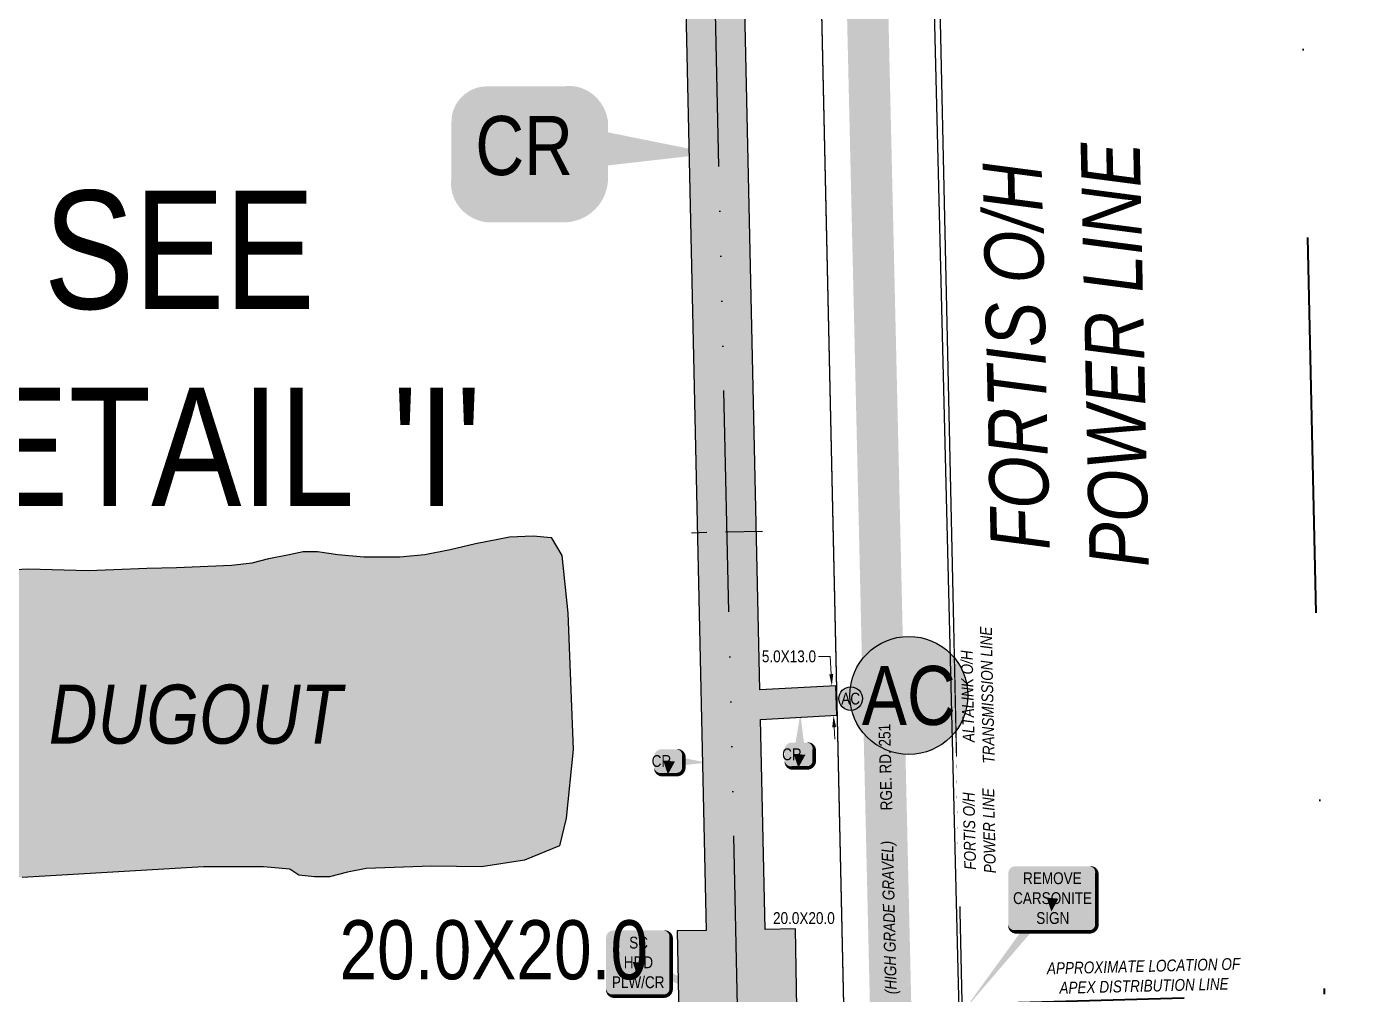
# Model space of a CAD drawing. Extents: x 88833 to 97610, y 5963373 to 5974710.
# Drawn here: x 92186.5 to 92410.7, y 5966711.7 to 5966875.5 of the extents above; entities that cross this region are included whole.
import ezdxf
from ezdxf.enums import TextEntityAlignment as Align

# ---------------------------------------------------------------- set-up
doc = ezdxf.new("R2010")
doc.units = 0
doc.header["$LTSCALE"] = 5
doc.header["$PDSIZE"] = 5
for name, pattern in [('COOP2', [10, 5, -1, 0, -1, 0, -1, 0, -1, 0, -1]), ('DASHDOT', [25.4, 12.7, -6.35, 0, -6.35]), ('foc-TIELINE', [1.875, 1.25, -0.625])]:
    doc.linetypes.add(name, pattern=pattern)
doc.layers.get('Defpoints').update_dxf_attribs({"color": 9})
for name, color, linetype in [('AS-POWER', 104, 'foc-POWER'), ('AS-POWER-T', 104, 'Continuous'), ('AS-POWER-T-1000', 104, 'Continuous'), ('AS-ROADS', 254, 'Continuous'), ('AS-TELEPHONE', 224, 'foc-TEL'), ('CG-NOTES', 7, 'Continuous'), ('CG-NOTES-1000', 7, 'Continuous'), ('DETAIL-T', 7, 'Continuous'), ('L-ROAD-T-1000', 7, 'Continuous'), ('L-SEC', 7, 'Continuous'), ('P-APEX RECON PAY ITEMS', 240, 'Continuous'), ('P-APEX RECON PAY ITEMS-1000', 240, 'Continuous'), ('P-APEX RECON-10m BUFFER', 51, 'COOP2'), ('P-APEX RECON-URBAN', 30, 'COOP2'), ('P-APEX RECON-WORK AREA', 104, 'Continuous'), ('P-BUFFER-PURPLE', 187, 'foc-TIELINE'), ('T-WATER', 160, 'Continuous'), ('T-WATER-H', 133, 'Continuous'), ('T-WATER-T', 170, 'Continuous')]:
    doc.layers.add(name, color=color, linetype=linetype)
for name, color, linetype, lineweight in [('AS-RECON EXISTING', 151, 'DASHDOT', 40), ('P-APEX RECON-TWS-T', 104, 'Continuous', 9), ('P-APEX RECON-TWS-T-1000', 104, 'Continuous', 9), ('T-TEXT-1000', 48, 'Continuous', 18)]:
    doc.layers.add(name, color=color, linetype=linetype, lineweight=lineweight)
doc.layers.add('AS-RECON EXISTING-T-1000', color=7, linetype='Continuous', true_color=0x7abdff)
doc.styles.add('1.8', font='ARIALN.TTF', dxfattribs={"height": 2})
doc.styles.add('100L', font='ARIALN.TTF', dxfattribs={"height": 10})
doc.styles.add('175L', font='ARIALN.TTF', dxfattribs={"height": 2})
doc.styles.add('80', font='ARIALN.TTF', dxfattribs={"height": 10})
doc.styles.add('80L', font='ARIALN.TTF', dxfattribs={"height": 10})
doc.styles.add('80LS', font='ARIALNI.TTF', dxfattribs={"height": 10})
doc.styles.add('foc-LtypeFont', font='ARIALN.TTF', dxfattribs={"height": 7.349999999999999})
doc.linetypes.add('foc-POWER', pattern='A,6,-1,["P",foc-LtypeFont,S=0.2,R=0,X=-0.625,Y=-0.75],-1.239999999999999,4', length=12.24)
doc.linetypes.add('foc-TEL', pattern='A,2,-1,["T",foc-LtypeFont,S=0.2,R=0,X=-0.425,Y=-0.75],-1.239999999999999,8', length=12.24)
doc.linetypes.add('foc-TEL-NOLINE', pattern='A,0,-2,["T",foc-LtypeFont,S=0.2,R=0,X=-0.425,Y=-0.75],-10.24', length=12.24)
doc.dimstyles.new('Compass 1 000', dxfattribs={"dimtxt": 1.8, "dimasz": 2, "dimexe": 0.2, "dimexo": 0.0625, "dimgap": 0.5, "dimtad": 0, "dimtih": 1, "dimtoh": 1, "dimzin": 0, "dimdsep": 46, "dimtxsty": '1.8', "dimcen": 0.1, "dimse1": 1, "dimse2": 1, "dimclrd": 256, "dimclrt": 256, "dimaunit": 1, "dimadec": 4, "dimazin": 0, "dimtfac": 0.06, "dimtofl": 0, "dimtmove": 0, "dimatfit": 0, "dimfxl": 0.2, "dimtolj": 1, "dimtzin": 0, "dimlwd": -1, "dimarcsym": 0})

# ---------------------------------------------------------------- blocks, each defined once
blk = doc.blocks.new('*U710')
at = {"true_color": 0xffffa8}
h = blk.add_hatch(color=51, dxfattribs=at)
edge = h.paths.add_edge_path()
edge.add_line((-6.499999999999975, -11.5), (6.499999999999975, -11.5))
edge.add_arc((6.499999999999982, -5.499999999999993), 6.000000000000007, 269.9999999999999, 359.9999999999999)
edge.add_line((12.49999999999999, -5.5), (12.49999999999999, 4))
edge.add_arc((6.499999999999982, 3.999999999999993), 6.000000000000007, 6.361109362927026e-14, 90.00000000000007)
edge.add_line((6.499999999999975, 10), (-6.499999999999975, 10))
edge.add_arc((-6.499999999999982, 3.999999999999993), 6.000000000000007, 89.99999999999993, 179.9999999999999)
edge.add_line((-12.49999999999999, 4), (-12.49999999999999, -5.5))
edge.add_arc((-6.499999999999982, -5.499999999999993), 6.000000000000007, 180, 270.0000000000001)
at = {"color": 240, "flags": 128}
blk.add_lwpolyline([(-6.499999999999975, -11.5, 3, 3, 0), (6.499999999999975, -11.5, 3, 3, 0.4142135623730951), (12.49999999999999, -5.5, 3, 3, 0), (12.49999999999999, 4, 3, 0, 0.4142135623730951), (6.499999999999975, 10, 0, 0, 0), (-6.499999999999975, 10, 0, 0, 0.4142135623730951), (-12.49999999999999, 4, 0, 0, 0), (-12.49999999999999, -5.5, 0, 3, 0.4142135623730951)], format="xyseb", close=True, dxfattribs=at)
for points in [[(-0.9975861934179426, -11.43768851242966, 0, 10, 0), (0, 0, 5, 5, 0)], [(31.72254639856498, -1.340880730171175, 0, 9.999999999999993, 0), (0, 0, 4.999999999999996, 4.999999999999996, 0)]]:
    blk.add_lwpolyline(points, format="xyseb", dxfattribs=at)
at = {"color": 4, "style": '80'}
blk.add_attdef('OTHER_001', (-14.69645293315144, -5.003410641200546), '', height=10, dxfattribs=at)
blk = doc.blocks.new('*U711')
at = {"true_color": 0xffffa8}
h = blk.add_hatch(color=51, dxfattribs=at)
edge = h.paths.add_edge_path()
edge.add_line((-21.49999999999998, -28.5), (21.49999999999997, -28.5))
edge.add_arc((21.49999999999998, -22.49999999999999), 6.000000000000007, 269.9999999999999, 359.9999999999999)
edge.add_line((27.49999999999999, -22.5), (27.49999999999999, 21))
edge.add_arc((21.49999999999998, 21), 6.000000000000004, 3.39259166022775e-14, 90.00000000000004)
edge.add_line((21.49999999999998, 27), (-21.49999999999997, 27))
edge.add_arc((-21.49999999999998, 20.99999999999999), 6.000000000000007, 89.99999999999993, 179.9999999999999)
edge.add_line((-27.49999999999999, 21), (-27.49999999999999, -22.5))
edge.add_arc((-21.49999999999998, -22.5), 6.000000000000004, 180, 270)
at = {"color": 240, "flags": 128}
blk.add_lwpolyline([(-21.49999999999998, -28.5, 3, 3, 0), (21.49999999999997, -28.5, 3, 3, 0.4142135623730951), (27.49999999999999, -22.5, 3, 3, 0), (27.49999999999999, 21, 3, 0, 0.4142135623730951), (21.49999999999998, 27, 0, 0, 0), (-21.49999999999997, 27, 0, 0, 0.4142135623730951), (-27.49999999999999, 21, 0, 0, 0), (-27.49999999999999, -22.5, 0, 3, 0.4142135623730951)], format="xyseb", close=True, dxfattribs=at)
for points in [[(-0.9975861934179426, -11.43768851242966, 0, 10, 0), (0, 0, 5, 5, 0)], [(83.64366721005985, -37.22611095086367, 0, 9.999999999999984, 0), (0, 0, 4.999999999999992, 4.999999999999992, 0)]]:
    blk.add_lwpolyline(points, format="xyseb", dxfattribs=at)
at = {"color": 4, "style": '80'}
blk.add_attdef('OTHER_001', (-14.69645293315144, -5.003410641200546), '', height=10, dxfattribs=at)
blk = doc.blocks.new('Access_Point')
h = blk.add_hatch(color=255)
h.dxf.hatch_style = 1
edge = h.paths.add_edge_path()
edge.add_arc((0, 0), 9.991818388100018, 0, 360)
at = {"color": 170}
blk.add_circle((0, 0), 9.991818388100018, dxfattribs=at)
at = {"color": 170, "style": '175L'}
blk.add_text('AC', height=10, dxfattribs=at).set_placement((0, 0), align=Align.MIDDLE_CENTER)
blk = doc.blocks.new('*D714')
at = {"layer": 'Defpoints', "color": 0, "transparency": 16777216}
for p in [(92321.1541198949, 5966763.809555921), (92322.76216375991, 5966763.899733587), (92321.43385286955, 5966758.821370817)]:
    blk.add_point(p, dxfattribs=at)
at = {"layer": 'P-APEX RECON-TWS-T-1000', "transparency": 16777216}
for p, q in [((92322.4819658274, 5966768.896209797), (92320.4819658274, 5966768.896209798)), ((92322.65018148889, 5966765.89659612), (92322.4819658274, 5966768.896209797)), ((92323.15387900558, 5966756.914685951), (92323.2658612766, 5966754.917823419))]:
    blk.add_line(p, q, dxfattribs=at)
for points in [[(92322.98299191083, 5966765.915259832), (92322.31737106695, 5966765.877932408), (92322.76216375991, 5966763.899733587)], [(92323.48668942752, 5966756.933349662), (92322.82106858364, 5966756.896022239), (92323.04189673462, 5966758.911548483)]]:
    blk.add_solid(points, dxfattribs=at)
at = {"layer": 'P-APEX RECON-TWS-T-1000', "transparency": 16777216, "insert": (92315.49765477673, 5966768.896209797), "char_height": 2, "attachment_point": 5, "style": '1.8'}
blk.add_mtext('\\A1;5.0X13.0', dxfattribs=at)
blk = doc.blocks.new('*U728')
at = {"true_color": 0xffffa8}
h = blk.add_hatch(color=51, dxfattribs=at)
edge = h.paths.add_edge_path()
edge.add_line((-31.49999999999999, -28.5), (31.49999999999997, -28.5))
edge.add_arc((31.49999999999998, -22.49999999999999), 6.000000000000007, 269.9999999999999, 359.9999999999999)
edge.add_line((37.49999999999999, -22.5), (37.49999999999999, 21))
edge.add_arc((31.49999999999999, 21), 6, 0, 90)
edge.add_line((31.49999999999999, 27), (-31.49999999999997, 27))
edge.add_arc((-31.49999999999998, 20.99999999999999), 6.000000000000007, 89.99999999999993, 179.9999999999999)
edge.add_line((-37.49999999999999, 21), (-37.49999999999999, -22.5))
edge.add_arc((-31.49999999999999, -22.5), 6, 180, 270)
at = {"color": 240, "flags": 128}
blk.add_lwpolyline([(-31.49999999999999, -28.5, 3, 3, 0), (31.49999999999997, -28.5, 3, 3, 0.4142135623730951), (37.49999999999999, -22.5, 3, 3, 0), (37.49999999999999, 21, 3, 0, 0.4142135623730951), (31.49999999999999, 27, 0, 0, 0), (-31.49999999999997, 27, 0, 0, 0.4142135623730951), (-37.49999999999999, 21, 0, 0, 0), (-37.49999999999999, -22.5, 0, 3, 0.4142135623730951)], format="xyseb", close=True, dxfattribs=at)
for points in [[(-75.74640455699448, -95.99667104224409, 0, 9.999999999999982, 0), (0, 0, 4.999999999999991, 4.999999999999991, 0)], [(-0.9975861934179426, -11.43768851242966, 0, 10, 0), (0, 0, 5, 5, 0)]]:
    blk.add_lwpolyline(points, format="xyseb", dxfattribs=at)
at = {"color": 4, "style": '80'}
blk.add_attdef('OTHER_001', (-14.69645293315144, -5.003410641200546), '', height=10, dxfattribs=at)
blk = doc.blocks.new('*U729')
at = {"true_color": 0xffffa8}
h = blk.add_hatch(color=51, dxfattribs=at)
edge = h.paths.add_edge_path()
edge.add_line((-6.499999999999975, -11.5), (6.499999999999975, -11.5))
edge.add_arc((6.499999999999982, -5.499999999999993), 6.000000000000007, 269.9999999999999, 359.9999999999999)
edge.add_line((12.49999999999999, -5.5), (12.49999999999999, 4))
edge.add_arc((6.499999999999982, 3.999999999999993), 6.000000000000007, 6.361109362927026e-14, 90.00000000000007)
edge.add_line((6.499999999999975, 10), (-6.499999999999975, 10))
edge.add_arc((-6.499999999999982, 3.999999999999993), 6.000000000000007, 89.99999999999993, 179.9999999999999)
edge.add_line((-12.49999999999999, 4), (-12.49999999999999, -5.5))
edge.add_arc((-6.499999999999982, -5.499999999999993), 6.000000000000007, 180, 270.0000000000001)
at = {"color": 240, "flags": 128}
for points in [[(0.7533511017296133, 34.25756576225315, 0, 9.999999999999991, 0), (0, 0, 4.999999999999996, 4.999999999999996, 0)], [(-0.9975861934179426, -11.43768851242966, 0, 10, 0), (0, 0, 5, 5, 0)]]:
    blk.add_lwpolyline(points, format="xyseb", dxfattribs=at)
blk.add_lwpolyline([(-6.499999999999975, -11.5, 3, 3, 0), (6.499999999999975, -11.5, 3, 3, 0.4142135623730951), (12.49999999999999, -5.5, 3, 3, 0), (12.49999999999999, 4, 3, 0, 0.4142135623730951), (6.499999999999975, 10, 0, 0, 0), (-6.499999999999975, 10, 0, 0, 0.4142135623730951), (-12.49999999999999, 4, 0, 0, 0), (-12.49999999999999, -5.5, 0, 3, 0.4142135623730951)], format="xyseb", close=True, dxfattribs=at)
at = {"color": 4, "style": '80'}
blk.add_attdef('OTHER_001', (-14.69645293315144, -5.003410641200546), '', height=10, dxfattribs=at)

msp = doc.modelspace()

# ---------------------------------------------------------------- hatches: boundary and pattern name
at = {"layer": 'P-APEX RECON-10m BUFFER', "transparency": 33554687}
h = msp.add_hatch(color=256, dxfattribs=at)
h.dxf.hatch_style = 1
h.paths.add_polyline_path([(92294.09159513544, 5967056.477220534), (92290.33250936709, 5967056.11943803), (92283.19484449367, 5967054.547697535), (92277.1643930455, 5967053.2728072), (92271.70741914744, 5967052.704721741), (92265.07519554834, 5967052.588427621), (92257.54167976457, 5967052.588427621), (92253.25573641279, 5967053.123842482), (92250.09549910059, 5967054.346414891), (92248.09972893822, 5967055.615667063), (92246.36265506754, 5967058.026808419), (92245.11234270653, 5967060.525887218), (92243.61134035561, 5967065.133227484), (92243.41441271927, 5967068.872881562), (92244.71626083429, 5967073.176359943), (92246.13661732846, 5967075.226720551), (92250.18662486682, 5967076.479514834), (92259.47826181192, 5967078.452788652), (92266.98882615639, 5967079.4920665), (92316.4794889219, 5967081.842226822), (92316.36903034711, 5967086.838633873), (92266.52700022048, 5967084.471788201), (92258.615819289, 5967083.377074844), (92248.92690000922, 5967081.319429787), (92243.01212341028, 5967079.489803991), (92240.16183111208, 5967075.375254531), (92238.37934278086, 5967069.482938914), (92238.65688964703, 5967064.212326375), (92240.47752403842, 5967058.623872664), (92242.07431087233, 5967055.43227331), (92244.60782274928, 5967051.915638028), (92247.83171342954, 5967049.86533667), (92252.02646135575, 5967048.24255253), (92257.23082763862, 5967047.592405086), (92265.11899408608, 5967047.592405086), (92272.01042861826, 5967047.713244394), (92277.94185149983, 5967048.330721253), (92284.24874583683, 5967049.664054037), (92291.1092766419, 5967051.174768575), (92294.20295320188, 5967051.469218728), (92295.3915246007, 5966998.016712632), (92290.48934160086, 5966997.907877976), (92290.9329043484, 5966977.928711046), (92295.83494409063, 5966978.037542532), (92301.50022703237, 5966722.524952799), (92296.60502984194, 5966722.440593326), (92296.94936674889, 5966702.459469963), (92301.94458190001, 5966702.545553057), (92302.41564024679, 5966681.485046653), (92312.40499958627, 5966681.716848796), (92311.93527496094, 5966702.717723764), (92316.93049011099, 5966702.803806869), (92316.58615320404, 5966722.784930232), (92311.49091047782, 5966722.697123351), (92310.70329784654, 5966758.219610855), (92323.61799735198, 5966758.943855682), (92323.42288754709, 5966763.936786388), (92310.59248863794, 5966763.217269053), (92305.8245275354, 5966978.259323905), (92310.91207126845, 5966978.372273804), (92310.46850852073, 5966998.351440723), (92305.38110806666, 5966998.238494006), (92304.19404190512, 5967051.623306478), (92310.75722438567, 5967051.623306478), (92317.14890161845, 5967051.562474202), (92317.03842329678, 5967056.559774474), (92310.78099846927, 5967056.619329013), (92304.08295021033, 5967056.619329013), (92303.60600231854, 5967078.068658963), (92279.90260826326, 5967077.494165859), (92277.31998822812, 5967075.335744943), (92283.63041484106, 5967067.589536354), (92293.83899967327, 5967067.836959215)])
at = {"layer": 'T-WATER-H'}
h = msp.add_hatch(color=256, dxfattribs=at)
h.dxf.hatch_style = 1
h.paths.add_polyline_path([(92144.17232510456, 5966779.020907149), (92145.94750658348, 5966782.188958754), (92152.54113235736, 5966783.076025086), (92159.26154104694, 5966783.202751343), (92163.82635646561, 5966783.329460128), (92167.75716273782, 5966783.963073944), (92181.07119720161, 5966783.456186386), (92186.77721647477, 5966783.709638901), (92196.9212367287, 5966783.456186386), (92201.23245479325, 5966783.582912643), (92206.81165962834, 5966783.836365159), (92211.88366975522, 5966783.963073944), (92221.1400835084, 5966784.343252717), (92224.69050951063, 5966784.723414007), (92227.48011192819, 5966785.48375409), (92230.90372349201, 5966786.117367906), (92233.31291411721, 5966786.624255463), (92235.72213626477, 5966786.624255463), (92239.14574782894, 5966786.117367906), (92243.58374880937, 5966785.737189133), (92249.67017987503, 5966785.737189133), (92253.85458350119, 5966786.117367906), (92258.16577004353, 5966787.004416754), (92262.47698810809, 5966788.018191881), (92266.53460881855, 5966788.778531954), (92268.18300738125, 5966789.158693254), (92272.24062809169, 5966789.285419501), (92275.28382786334, 5966789.031984468), (92277.05904086445, 5966785.990641648), (92278.07343028103, 5966776.233016844), (92278.9610367816, 5966753.169519383), (92277.81983292679, 5966741.511053131), (92276.67862907228, 5966736.822321379), (92270.7190124447, 5966734.414592374), (92263.4914090467, 5966733.274091), (92254.995787356, 5966733.400817257), (92243.96416060171, 5966733.020655957), (92240.79414639181, 5966732.387042142), (92237.75094662, 5966731.626702058), (92235.21494155655, 5966731.626702058), (92232.55212205506, 5966731.880154573), (92231.03050640789, 5966732.893929699), (92226.59250542746, 5966733.274091), (92216.4484851737, 5966733.274091), (92185.76282705834, 5966731.499975811), (92162.6851526111, 5966731.499975811), (92149.87831285552, 5966731.753428316), (92144.55270537455, 5966732.893929699), (92143.79191331238, 5966733.400817257), (92143.03112125005, 5966742.017940689), (92143.28471860416, 5966755.703974645), (92143.79191331238, 5966772.177898907)])

# ---------------------------------------------------------------- linework, layer by layer
at = {"layer": 'AS-POWER', "flags": 128}
msp.add_lwpolyline([(92356.42675310139, 5966687.887502122), (92344.72700000013, 5966692.518999992), (92335.94835286454, 5967048.117304984), (92315.74214318987, 5967946.570431522), (92307.17406304074, 5968295.014814195), (92297.84000000016, 5968856.249999993)], dxfattribs=at)
at = {"layer": 'AS-RECON EXISTING', "flags": 128}
for points in [[(92280.46759139614, 5967071.514220894), (92281.0382426552, 5967072.711185668), (92281.59827424328, 5967074.919176992), (92283.12618700704, 5967078.497232725), (92284.88641602751, 5967082.149657617), (92286.48910779065, 5967085.267946127), (92288.4169706212, 5967089.946646299), (92289.74112189155, 5967092.466702836), (92294.27761834559, 5967092.133860408), (92305.92428890125, 5967091.278591204), (92313.78267563018, 5967093.062230716), (92318.50509558628, 5967093.005053582), (92358.62192885955, 5967093.286086221), (92393.12883465552, 5967092.096936518), (92397.63039833459, 5967088.840503934), (92399.45316665269, 5967009.752350602), (92399.46801298701, 5967009.107529525), (92406.07655025559, 5966711.741221741)], [(93892.81175345347, 5966611.042475617), (93874.8780176425, 5966611.765253813), (93833.94875670031, 5966610.568158906), (93778.03173142391, 5966609.288874967), (93733.02292367186, 5966607.942553816), (93673.5955816956, 5966606.482690779), (93621.12008010258, 5966605.597752023), (93601.34470165664, 5966605.428905441), (93574.25750656839, 5966604.76344477), (93538.50521978208, 5966604.348660744), (93519.4045294085, 5966603.806423153), (93503.86796654563, 5966603.71928951), (93468.59908893761, 5966602.871885387), (93467.31718891514, 5966602.941550053), (93426.98143224811, 5966602.585745421), (93384.50737195104, 5966601.627628571), (93347.40226553421, 5966600.300164427), (93346.88515631777, 5966600.100921186), (93294.90190951608, 5966599.558905104), (93261.9410614094, 5966599.235685128), (93225.66112490367, 5966598.586843542), (93199.61610504531, 5966597.677885209), (93075.31113399118, 5966593.274657195), (93065.20106731239, 5966592.622596975), (93060.93009263405, 5966592.672913446), (93061.24635387961, 5966594.337696226), (93062.17958506971, 5966608.630287786), (93061.78933255353, 5966618.339602249), (93060.37556772011, 5966630.176922549), (93063.06854329094, 5966645.064415054), (93064.87993307694, 5966679.937321093), (93065.38785569253, 5966688.333891986), (93066.41502896737, 5966728.03062402), (93053.2633604175, 5966728.306974814), (92796.20820176983, 5966720.577617094), (92436.25444613598, 5966712.58740202), (92338.24901053088, 5966709.839355366), (92322.08495004813, 5966709.535734065), (92313.54240134072, 5966709.189389938), (92306.79715482258, 5966709.012244954), (92303.0751504042, 5966708.914520541), (92296.23927677565, 5966709.155681945), (92281.54171465876, 5966709.480946179), (92269.08171055048, 5966708.955317888), (91853.77494017714, 5966700.177864622), (91419.27932414613, 5966690.1560101)]]:
    msp.add_lwpolyline(points, dxfattribs=at)
at = {"layer": 'AS-ROADS', "const_width": 7.000000000000012, "flags": 128}
msp.add_lwpolyline([(92357.14165535255, 5965756.439419818), (92333.4881412032, 5966675.646780461), (92310.64446437395, 5967663.779638747), (92293.11678181475, 5968542.773184883), (92269.46624691192, 5969994.036987196)], dxfattribs=at)
at = {"layer": 'AS-TELEPHONE', "linetype": 'foc-TEL-NOLINE', "flags": 128}
msp.add_lwpolyline([(92325.849, 5966661.819), (92325.37600000021, 5966681.887), (92307.55, 5967488.216), (92297.23000774639, 5967970.52121768)], dxfattribs=at)
at = {"layer": 'L-SEC', "flags": 128}
for points in [[(92307.4926851872, 5967488.345114098), (92325.3186851874, 5966682.016114098)], [(92345.4066851872, 5966682.364114085), (92327.6026851872, 5967488.652114098)]]:
    msp.add_lwpolyline(points, dxfattribs=at)
at = {"layer": 'P-APEX RECON-URBAN', "ltscale": 1.5, "flags": 128}
msp.add_lwpolyline([(93944.01049299899, 5966553.478190036), (92926.98838845956, 5966536.365642778), (92925.60390313364, 5966638.928677518), (92308.6025905748, 5966628.295825725), (92306.782309297, 5966709.678618085), (92300.5385496544, 5966991.281357051), (92298.722500996, 5967072.952809089), (92281.76777588259, 5967072.541881749), (92280.52382479618, 5967071.502251443)], dxfattribs=at)
at = {"layer": 'P-APEX RECON-WORK AREA', "flags": 128}
msp.add_lwpolyline([(92295.83494409063, 5966978.037542532), (92301.50022703237, 5966722.524952799), (92296.60502984194, 5966722.440593326), (92296.94936674889, 5966702.459469963), (92301.94458190001, 5966702.545553057), (92302.41564024679, 5966681.485046653), (92312.40499958627, 5966681.716848796), (92311.93527496094, 5966702.717723764), (92316.93049011099, 5966702.803806869), (92316.58615320404, 5966722.784930232), (92311.49091047782, 5966722.697123351), (92310.70329784654, 5966758.219610855), (92323.61799735198, 5966758.943855682), (92323.42288754709, 5966763.936786388), (92310.59248863794, 5966763.217269053), (92305.8245275354, 5966978.259323905)], dxfattribs=at)
at = {"layer": 'P-BUFFER-PURPLE'}
msp.add_line((92310.99708950274, 5966790.045843473), (92299.00958163178, 5966789.780053737), dxfattribs=at)
at = {"layer": 'T-WATER'}
msp.add_lwpolyline([(92181.07119720161, 5966783.456186386), (92186.77721647477, 5966783.709638901), (92196.9212367287, 5966783.456186386), (92201.23245479325, 5966783.582912643), (92206.81165962834, 5966783.836365159), (92211.88366975522, 5966783.963073944), (92221.1400835084, 5966784.343252717), (92224.69050951063, 5966784.723414007), (92227.48011192819, 5966785.48375409), (92230.90372349201, 5966786.117367906), (92233.31291411721, 5966786.624255463), (92235.72213626477, 5966786.624255463), (92239.14574782894, 5966786.117367906), (92243.58374880937, 5966785.737189133), (92249.67017987503, 5966785.737189133), (92253.85458350119, 5966786.117367906), (92258.16577004353, 5966787.004416754), (92262.47698810809, 5966788.018191881), (92266.53460881855, 5966788.778531954), (92268.18300738125, 5966789.158693254), (92272.24062809169, 5966789.285419501), (92275.28382786334, 5966789.031984468), (92277.05904086445, 5966785.990641648), (92278.07343028103, 5966776.233016844), (92278.9610367816, 5966753.169519383), (92277.81983292679, 5966741.511053131), (92276.67862907228, 5966736.822321379), (92270.7190124447, 5966734.414592374), (92263.4914090467, 5966733.274091), (92254.995787356, 5966733.400817257), (92243.96416060171, 5966733.020655957), (92240.79414639181, 5966732.387042142), (92237.75094662, 5966731.626702058), (92235.21494155655, 5966731.626702058), (92232.55212205506, 5966731.880154573), (92231.03050640789, 5966732.893929699), (92226.59250542746, 5966733.274091), (92216.4484851737, 5966733.274091), (92185.76282705834, 5966731.499975811)], dxfattribs=at)

# ---------------------------------------------------------------- block references
at = {"layer": 'CG-NOTES-1000', "xscale": 0.1998409014, "yscale": 0.1998409014, "zscale": 0.1998409014}
msp.add_blockref('Access_Point', (92325.93940926119, 5966761.759780964), dxfattribs=at)
at = {"layer": 'P-APEX RECON PAY ITEMS'}
ref = msp.add_blockref('*U710', (92270.88419940973, 5966855.341861983), dxfattribs=at)
ref.add_attrib('OTHER_001', 'CR', (92262.42239859117, 5966850.338451342), dxfattribs={"layer": '0', "color": 4, "height": 10, "style": '80'})
at = {"layer": 'P-APEX RECON PAY ITEMS-1000', "xscale": 0.2, "yscale": 0.2, "zscale": 0.2}
for name, p in [('*U729', (92317.2795189382, 5966752.331723524)), ('*U710', (92295.20706431457, 5966751.198107891))]:
    msp.add_blockref(name, p, dxfattribs=at).add_auto_attribs({'OTHER_001': 'CR'})
at = {"layer": 'P-APEX RECON PAY ITEMS-1000'}
ref = msp.add_blockref('*U711', (92290.05357585486, 5966717.123840276), dxfattribs=dict(at, xscale=0.2, yscale=0.2, zscale=0.2))
ref.add_attrib('OTHER_001', 'SC', (92288.45807790125, 5966719.474226816), dxfattribs={"layer": '0', "color": 4, "height": 2, "style": '80'})
ref.add_attrib('OTHER_002', 'HDD', (92287.54811882894, 5966716.140893482), dxfattribs={"layer": '0', "color": 4, "height": 2, "style": '80'})
ref.add_attrib('OTHER_003', 'PLW/CR', (92285.52697285349, 5966712.77208948), dxfattribs={"layer": '0', "color": 4, "height": 2, "style": '80'})

# ---------------------------------------------------------------- texts
at = {"layer": 'AS-RECON EXISTING-T-1000', "linetype": 'Continuous', "insert": (92359.09357533479, 5966717.099235251), "char_height": 1.999999999999999, "attachment_point": 1, "rotation": 1.3948874554494348, "style": '100L'}
msp.add_mtext_dynamic_manual_height_columns('\\pi0.023077;{\\fArial Narrow|b0|i1|c0|p34;APPROXIMATE LOCATION OF\\P\\pi2.0661;APEX DISTRIBUTION LINE}', width=32.87698560836549, gutter_width=50, heights=[0], dxfattribs=at)
at = {"layer": 'DETAIL-T', "color": 3, "insert": (92160.76504220454, 5966847.706478488), "char_height": 19.99999999999999, "attachment_point": 1, "style": '175L'}
msp.add_mtext_dynamic_manual_height_columns("\\pi28.653;SEE\\P\\pi0.99961;DETAIL 'I'", width=100.8805226008614, gutter_width=55, heights=[0], dxfattribs=at)
at = {"layer": 'L-ROAD-T-1000', "insert": (92330.81971220326, 5966750.138625863), "char_height": 1.999999999999999, "width": 14.83755408973085, "attachment_point": 2, "rotation": 91.40944444444446, "style": '80L'}
msp.add_mtext('RGE. RD. 251', dxfattribs=at)
at = {"layer": 'P-APEX RECON-TWS-T', "insert": (92239.43405344753, 5966724.259375037), "char_height": 9.999999999999996, "attachment_point": 1, "style": '175L'}
msp.add_mtext_dynamic_manual_height_columns('20.0X20.0', width=49.8612551159618, gutter_width=100, heights=[0], dxfattribs=at)
at = {"layer": 'P-APEX RECON-TWS-T-1000', "insert": (92312.80258836682, 5966725.620343342), "char_height": 1.999999999999999, "attachment_point": 1, "style": '175L'}
msp.add_mtext_dynamic_manual_height_columns('20.0X20.0', width=10.36248612282679, gutter_width=100, heights=[0], dxfattribs=at)
at = {"layer": 'T-TEXT-1000', "insert": (92331.43386591092, 5966724.692468618), "char_height": 1.999999999999999, "width": 27.12837226542025, "attachment_point": 2, "rotation": 91.40944444444446, "style": '80LS'}
msp.add_mtext('(HIGH GRADE GRAVEL)', dxfattribs=at)
at = {"layer": 'T-WATER-T', "insert": (92190.24668006209, 5966764.125686319), "char_height": 9.992045070000016, "attachment_point": 1, "style": '1.8'}
msp.add_mtext_dynamic_manual_height_columns('{\\fArial Narrow|b0|i1|c0|p34;DUGOUT}', width=25.00579661419033, gutter_width=10, heights=[0], dxfattribs=at)

# ---------------------------------------------------------------- dimensions: what is measured, and where the dimension line sits
at = {"layer": 'P-APEX RECON-TWS-T-1000'}
dim = msp.add_linear_dim(base=(92322.76216375991, 5966763.899733587), p1=(92321.43385286957, 5966758.821370815), p2=(92321.15411989484, 5966763.80955592), angle=93.20973433604149, text='5.0X13.0', dimstyle='Compass 1 000', dxfattribs=at)
dim.commit()
dim.dimension.update_dxf_attribs({"geometry": '*D714', "text_midpoint": (92315.49765477673, 5966768.896209797), "dimtype": 161})

# ---------------------------------------------------------------- next in the draw order: texts
at = {"layer": 'AS-POWER-T', "insert": (92349.72688942126, 5966783.142044841), "char_height": 9.999999999999996, "attachment_point": 1, "rotation": 91.22757345299715, "style": '100L', "bg_fill": 2}
msp.add_mtext_dynamic_manual_height_columns('\\pi3.6089;{\\fArial Narrow|b0|i1|c0|p34;FORTIS O/H\\P\\pi0.35514;POWER LINE}', width=72.59294499678396, gutter_width=55, heights=[0], dxfattribs=at)
at = {"layer": 'AS-POWER-T-1000', "insert": (92344.988351119, 5966750.516785682), "char_height": 1.999999999999999, "attachment_point": 1, "rotation": 91.22757345299715, "style": '100L', "bg_fill": 2}
msp.add_mtext_dynamic_manual_height_columns('\\pi3.8508;{\\fArial Narrow|b0|i1|c0|p34;ALTALINK O/H\\P\\pi0.16184;TRANSMISSION LINE}', width=23.30866466266172, gutter_width=55, heights=[0], dxfattribs=at)

# ---------------------------------------------------------------- next in the draw order: texts
at = {"layer": 'AS-POWER-T-1000', "insert": (92345.2829690715, 5966727.653833929), "char_height": 1.999999999999999, "attachment_point": 1, "rotation": 91.22757345299715, "style": '100L', "bg_fill": 2}
msp.add_mtext_dynamic_manual_height_columns('\\pi5.1168;{\\fArial Narrow|b0|i1|c0|p34;FORTIS O/H\\P\\pi4.4661;POWER LINE}', width=23.30866466266172, gutter_width=55, heights=[0], dxfattribs=at)

# ---------------------------------------------------------------- next in the draw order: block references
at = {"layer": 'CG-NOTES', "xscale": 0.9992045070000001, "yscale": 0.9992045070000001, "zscale": 0.9992045070000001}
msp.add_blockref('Access_Point', (92335.77960443877, 5966762.293390594), dxfattribs=at)
at = {"layer": 'P-APEX RECON PAY ITEMS-1000'}
ref = msp.add_blockref('*U728', (92360.0992809115, 5966727.999334209), dxfattribs=dict(at, xscale=0.2, yscale=0.2, zscale=0.2))
ref.add_attrib('OTHER_001', 'REMOVE', (92355.10814857861, 5966730.367456082), dxfattribs={"layer": '0', "color": 4, "height": 2, "style": '80'})
ref.add_attrib('OTHER_002', 'CARSONITE', (92353.42397395379, 5966726.99865208), dxfattribs={"layer": '0', "color": 4, "height": 2, "style": '80'})
ref.add_attrib('OTHER_003', 'SIGN', (92357.34211856496, 5966723.629848078), dxfattribs={"layer": '0', "color": 4, "height": 2, "style": '80'})

doc.saveas('drawing.dxf')
